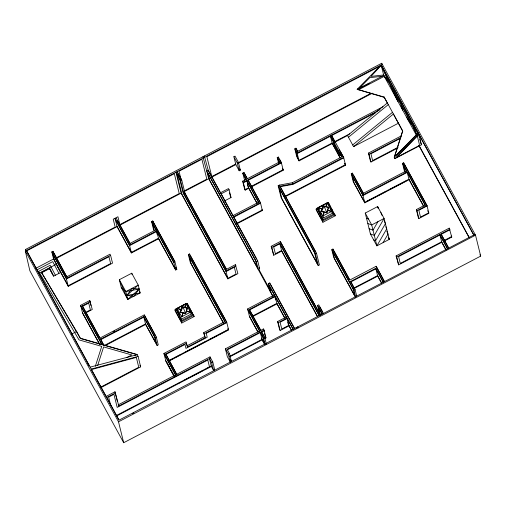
<?xml version="1.0" encoding="UTF-8"?>
<svg xmlns="http://www.w3.org/2000/svg" width="506" height="506" viewBox="0 0 506 506"><rect width="100%" height="100%" fill="white"/><g stroke="black" fill="none" stroke-linecap="round" stroke-linejoin="round"><path stroke-width="0.76" d="M95.305 366.357L101.731 346.376L78.993 339.887L38.671 271.305L50.183 265.289L55.394 275.239M97.69 365.421L103.635 346.92L131.819 354.965L126.936 357.521M190.964 313.796L190.553 312.139L186.512 310.981L185.664 313.606L182.97 312.834L181.762 317.028L177.132 308.546L181.18 309.697L181.894 306.554L187.29 308.097L186.575 311.241L190.617 312.398L185.923 303.651L177.068 308.28L177.65 310.633M183.033 313.094L180.332 312.322L180.971 310.355M181.762 317.028L182.97 312.834M185.923 303.651L184.722 307.85L185.987 303.916M323.264 217.656L322.853 215.999L324.118 212.065L326.819 212.836L328.445 207.333L324.251 206.568L323.049 205.79L321.361 211.034L321.487 211.559L324.188 212.33L322.917 216.264L318.287 207.776L322.335 208.934L323.049 205.79L328.445 207.333L327.73 210.477L331.772 211.635L327.078 202.887L318.223 207.517L318.805 209.87M321.702 210.901L322.12 209.592M325.813 206.821L327.078 202.887M326.085 206.429L327.142 203.146M326.819 212.836L327.66 210.218L331.708 211.375L332.119 213.026M418.936 134.488L473.901 235.214L381.163 64.977L357.185 89.322L384.155 97.038L402.681 130.978L394.231 157.208L394.92 158.65L421.479 144.767L418.81 133.97L394.92 158.65M394.56 156.797L402.681 130.978M377.912 221.698L373.011 230.167L369.114 228.737M383.093 242.608L387.994 234.139L386.824 231.261M418.209 132.863L394.231 157.208L394.832 158.308M396.83 154.817L418.272 133.129L413.041 126.291L416.887 134.672M359.355 88.189L369.804 77.627L382.062 76.317M127.765 299.425L125.83 291.582L119.346 279.698L127.765 299.425L139.194 289.021L132.022 288.344L126.797 295.504L133.964 296.181L139.194 289.021L125.83 291.582L121.282 287.541L119.346 279.698L131.743 273.221L138.22 285.099L140.162 292.942L127.765 299.425L121.282 287.541M334.763 142.218L347.54 135.538L387.368 102.914M348.463 137.234L388.292 104.609M352.669 144.937L392.492 112.307M347.54 135.538L353.593 146.632L393.421 114.008L402.763 131.32M25.585 249.433L381.714 63.275L475.526 235.195L480.7 256.106L123.685 442.725L29.873 270.805L25.3 250.995L26.185 250.533L25.585 249.433L25.945 250.881M379.968 66.197L206.859 156.683L211.774 176.55L235.682 164.052M181.743 180.13L184.975 193.197L226.511 269.312L235.366 264.689L237.909 273.632L227.902 278.863L225.961 271.02L183.823 193.798L180.591 180.731L181.743 180.13L177.113 171.642L177.48 173.134M475.064 234.348L119.062 420.106L26.451 250.394L381.163 64.977L383.75 75.438L357.185 89.322L384.244 97.373L387.451 103.249M357.274 89.663L364.263 86.007M365.661 85.274L369.159 83.446M358.634 89.733L384.25 76.343L389.582 83.522L397.065 99.834M53.762 259.736L51.821 251.893L52.972 251.292L66.994 277.269L54.028 253.512M131.427 252.949L129.485 245.106L156.67 230.894L158.612 238.737L131.427 252.949L117.069 226.644L115.134 218.801L116.285 218.2L130.036 243.399L156.069 229.794M233.873 156.733L235.024 156.133L238.408 162.337L240.35 170.18L239.199 170.781L235.815 164.576L233.873 156.733L237.257 162.938L239.199 170.781M35.597 268.401L53.579 259.002L60.707 272.462L53.623 276.168L49.341 267.914L53.623 276.168M237.257 162.938L238.408 162.337M56.172 257.883L115.172 227.042L113.23 219.206L117.923 216.751L119.865 224.594L179.238 193.558L174.317 173.691L26.578 250.919L89.119 365.528L87.842 363.548M183.925 191.104L206.815 179.143L201.9 159.276L179.01 171.237L181.091 179.643M238.231 162.717L370.854 93.395M56.311 258.402L117.069 226.644M119.625 225.309L181.135 193.153L175.961 172.242L180.591 180.731M184.374 191.464L209.25 178.46M211.521 177.271L235.815 164.576M238.358 163.242L372.378 93.186M36.894 269.907L52.738 261.627L58.936 273.392M183.823 193.798L184.975 193.197M38.418 273.62L56.425 264.208M136.316 354.485L80.435 338.501L41.435 272.342L49.405 268.174L52.814 274.688M41.309 272.936L49.518 268.648M244.626 180.44L242.817 173.122L243.968 172.521L247.352 178.726L279.54 161.901L277.225 157.657L278.376 157.056L281.292 162.401L283.233 170.244L251.292 186.942M154.279 230.806L153.514 229.401L151.579 221.565L152.73 220.958L174.886 261.57L176.828 269.413L175.677 270.014L158.612 238.737M341.866 156.828L330.323 135.678L332.265 143.521L299.059 160.876L296.744 156.639L294.802 148.796L295.953 148.195L297.667 151.332L382.979 106.741M245.201 190.123L243.26 182.28L246.801 180.433L248.743 188.27L245.201 190.123L244.6 189.023L242.659 181.18L246.201 179.326L242.817 173.122M299.059 160.876L297.123 153.04L380.057 109.682M375.42 112.699L331.607 135.602L334.46 141.541M204.354 155.981L208.32 170.68L220.654 193.273L220.521 192.748L228.491 188.586L229.091 189.687L221.122 193.855L233.121 216.119M256.536 259.028L233.721 217.226L260.552 203.203L247.953 179.826L281.292 162.401M243.392 182.805L246.934 180.952L258.8 202.697L246.801 180.433M248.085 180.351L281.418 162.926L279.432 159.276M66.862 276.75L109.985 254.208L110.586 255.309L112.528 263.152L68.253 286.295L57.051 265.764M68.253 286.295L66.318 278.452L110.586 255.309M334.643 141.693L349.633 133.856M245.075 189.598L248.61 187.751L257.143 203.38M251.153 186.423L283.101 169.719L282.437 168.504M224.392 201.002L231.033 197.53L229.091 189.687M279.318 185.114L316.49 253.234L319.4 264.992L318.249 265.593L281.07 197.46L278.167 185.715L279.318 185.114L292.367 182.698L341.999 156.759M353.593 146.632L398.627 123.091M315.693 252.058L279.919 186.214L292.98 183.817L343.625 157.347L331.474 135.077L331.98 137.113M232.988 215.6L258.667 202.179M247.953 179.826L260.419 202.678L233.595 216.701L233.721 217.226M284.796 196.366L345.44 164.665L344.7 163.318M397.267 148.277L370.98 162.015L370.379 160.914L368.438 153.071L401.637 135.716M284.922 196.885L345.566 165.19L343.625 157.347M236.776 223.304L262.234 209.996M370.98 162.015L369.038 154.178L400.86 137.543M99.473 344.131L82.567 313.151L80.625 305.308L89.745 300.539L92.288 309.489L85.647 312.955M236.909 223.823L262.361 210.521L260.419 202.678M400.625 138.258L370.936 153.773L372.618 160.566L398.165 147.214M100.106 338.577L82.51 306.332L82.383 305.807L90.353 301.646M82.51 306.332L88.708 303.094L90.391 309.887L85.571 312.411M175.677 270.014L173.735 262.178L174.886 261.57M223.462 323.176L190.288 262.38L188.346 254.537L189.497 253.936L226.675 322.069L228.617 329.912L169.042 361.056M125.83 291.582L138.22 285.099L126.797 295.504L140.162 292.942L139.441 291.62M364.807 202.843L353.201 181.572L351.259 173.729L352.41 173.128L363.416 193.298L406.539 170.756L402.51 163.375L403.661 162.774L426.95 205.455L428.892 213.298L418.886 218.529L418.285 217.422L416.343 209.585L425.198 204.955L407.14 171.863L362.865 195L364.807 202.843L409.082 179.7L407.14 171.863M394.629 155.981L396.71 154.887M71.352 334.226L76.665 331.449L80.435 338.501M317.135 208.175L327.762 202.621L333.315 212.805L333.637 214.114L323.011 219.667L317.135 208.175L323.011 219.667M327.129 203.336L328.502 202.615L335.301 215.771L322.904 222.254L316.427 210.369L316.111 209.098L318.173 208.017M321.62 206.214L325.061 204.418M322.853 215.999L331.708 211.375M322.689 218.358L333.315 212.805M273.733 255.233L271.792 247.39L279.761 243.228L281.697 251.065L273.733 255.233L271.191 246.289L280.305 241.52L320.102 314.454M225.961 271.02L235.967 265.789M322.904 222.254L322.594 220.977L334.985 214.5M103.913 345.56L100.58 339.159L143.698 316.617L145.639 324.46L157.107 345.478L158.258 344.877L156.322 337.034L144.248 314.915L99.973 338.059L82.383 305.807M113.249 331.708L114.634 330.987M100.707 339.684L143.831 317.142L154.374 336.465L156.057 343.258L145.513 323.935L104.476 345.389M367.027 201.356L373.314 198.067M374.712 197.34L376.11 196.606M377.508 195.879L385.888 191.496M390.082 189.307L398.462 184.924M399.86 184.197L406.147 180.908M256.289 261.627L257.706 260.887L208.194 170.155L206.777 170.895L256.289 261.627L258.231 269.47L259.648 268.73L257.706 260.887M105.299 345.547L145.639 324.46M175.98 308.945L186.606 303.385L192.16 313.568L192.482 314.877L181.856 320.431L175.98 308.945L181.856 320.431M182.527 305.902L187.353 303.385L194.146 316.541L181.755 323.018L175.272 311.139L174.956 309.862L176.335 309.141M365.237 213.058L377.628 206.575L384.111 218.459L389.291 239.37L376.894 245.846L370.411 233.968L365.237 213.058L371.714 224.936L376.894 245.846L386.698 228.914L385.825 226.751M181.698 316.769L190.553 312.139M181.534 319.122L192.16 313.568M181.755 323.018L181.439 321.74L193.836 315.263M318.249 265.593L315.339 253.835L316.49 253.234M157.107 345.478L155.171 337.635L156.322 337.034M355.528 297.42L333.745 257.497L331.803 249.654L332.954 249.053L349.855 280.027L376.154 266.276L384.345 281.292M270.267 291.532L268.325 283.695L269.742 282.955L294.815 328.9M134.931 355.522L137.006 354.44L138.075 356.388L140.662 366.844L101.232 387.457M418.886 218.529L416.944 210.686L426.95 205.455M257.813 331.904L249.559 316.775L247.617 308.938L274.448 294.909M174.209 376.508L165.892 361.259L163.95 353.422L186.018 341.885L187.606 346.926L205.309 337.666L203.728 332.625L224.917 321.55L188.346 254.537M100.441 387.28L138.758 367.248L136.329 357.419L91.339 369.601L91.213 369.076L138.075 356.388M249.875 311.468L249.369 309.438L275.049 296.016L276.991 303.859L284.714 318.015M165.715 353.941L176.917 374.756L165.715 353.941L186.632 343.005M204.342 333.745L226.675 322.069M165.841 354.459L184.994 344.453L185.961 348.375L207.213 337.262L206.239 333.34L226.808 322.594L190.553 256.156M203.728 332.625L204.702 336.547L186.992 345.807L187.606 346.926M252.57 316.029L276.864 303.334L284.954 318.166M252.703 316.554L276.991 303.859M168.909 360.531L228.491 329.387M169.833 360.291L173.305 358.476M174.696 357.748L180.946 354.478M184.424 352.663L185.816 351.936M187.201 351.215L195.544 346.85M196.929 346.129L205.272 341.765M209.44 339.589L212.918 337.774M214.304 337.047L217.782 335.231M219.168 334.504L227.51 330.146M106.127 396.413L114.982 391.783L118.821 405.957L209.446 358.583L211.622 362.574L213.564 370.411L214.715 369.81L212.773 361.973L209.996 356.882L176.79 374.238M115.583 392.884L106.728 397.514L118.815 419.948M398.646 264.859L396.704 257.016L439.828 234.48L441.77 242.323L398.646 264.859L396.103 255.916L449.233 228.143L451.776 237.093L444.281 241.008M448.518 247.978L440.979 233.88L449.834 229.25M354.327 288.502L350.626 281.437L375.768 268.288L383.206 281.912M441.105 234.398L449.96 229.768M350.759 281.975L375.907 268.831L383.447 282.658M163.95 353.422L175.639 374.838L118.214 404.851L118.821 405.957M265.201 344.662L263.613 338.248L260.223 332.037L227.156 349.33L229.471 353.567L231.413 361.41L230.262 362.011L227.339 356.667L225.404 348.824L259.622 330.937L247.617 308.938M280.141 330.488L278.199 322.645L287.054 318.015L288.996 325.858L280.141 330.488L279.54 329.381L277.598 321.538L286.453 316.914L286.579 317.433L275.182 296.535L249.502 309.963L260.906 330.854L260.773 330.336L263.43 328.944L264.031 330.051L265.973 337.888L264.644 338.584M263.968 336.471L261.374 331.436L264.031 330.051M261.507 331.961L264.164 330.57M320.115 315.586L317.597 305.422L318.748 304.821L323.378 313.309M444.154 240.483L451.643 236.568M353.833 288.022L377.584 275.606L381.733 283.215M211.622 362.574L212.773 361.973M230.262 362.011L228.32 354.168L229.471 353.567M353.96 288.546L377.71 276.131L375.768 268.288M355.554 296.68L353.966 290.267L355.117 289.666L350.626 281.437M263.613 338.248L264.764 337.641L261.374 331.436M116.348 415.515L209.484 366.831L207.802 360.032L117.177 407.406L113.945 394.332L108.632 397.115L110.713 405.515M229.654 356.287L262.038 339.362L264.499 343.865L262.816 337.072L260.356 332.562L227.283 349.848L227.156 349.33M288.869 325.333L281.785 329.039L280.103 322.24L287.187 318.54L293.164 329.495M179.004 383.023L180.395 382.296M183.874 380.48L190.136 377.204M191.527 376.477L202.659 370.658M206.138 368.842L211.704 365.933M116.81 415.862L211.388 366.426L209.446 358.583M229.781 356.806L262.165 339.88L260.223 332.037M132.458 413.693L133.856 412.966M123.685 442.725L118.512 421.814L475.526 235.195M90.144 367.128L137.069 354.7M280.052 186.739L293.107 184.342L343.757 157.866L340.614 152.116L340.936 153.419M323.113 206.05L325.137 206.631M318.223 207.517L322.271 208.674M182.634 307.009L183.982 307.395M177.068 308.28L181.116 309.438M80.372 338.236L137.006 354.44M366.527 218.282L368.476 218.997M367.824 223.513L371.714 224.936L384.111 218.459L374.307 235.391L370.411 233.968M373.649 239.907L375.597 240.622L385.408 223.684L384.275 220.894M407.659 119.252L412.668 125.798L416.836 134.855M406.438 117.012L411.808 124.141L401.505 105.261L402.738 110.226M417.747 132.015L412.377 124.893L401.378 104.736L400.151 99.771M88.246 364.573L89.069 365.851M382.479 67.671L399.354 98.594M400.278 100.296L417.178 131.269M383.75 75.438L416.628 135.684M421.479 144.767L420.733 143.059M479.941 254.72L480.7 256.106M418.892 145.26L469.397 237.814M419.019 145.779L469.151 237.649M451.175 235.986L451.776 237.093M404.711 164.994L427.077 205.98L418.841 210.281L420.524 217.08L428.759 212.773L427.646 210.724M440.979 233.88L448.86 248.326M406.666 171.281L403.56 165.595L405.059 171.635M425.325 205.48L407.267 172.382L362.998 195.525L352.315 175.949L353.998 182.742L364.674 202.324L408.949 179.181L423.623 206.069M439.828 234.48L447.709 248.927M447.367 248.579L439.954 234.999L398.608 256.618L400.29 263.411L441.637 241.798L446.083 249.945M405.179 172.559L404.446 171.218L402.51 163.375M408.943 179.447L423.377 205.904M441.77 242.323L445.9 249.888M416.343 209.585L416.944 210.686M368.438 153.071L369.038 154.178M388.21 237.39L389.291 239.37L388.412 237.206M353.466 175.348L363.542 193.823M351.259 173.729L362.865 195M396.103 255.916L396.704 257.016M341.632 156.689L339.463 152.717L340.114 155.329L333.631 143.451L332.98 140.839L330.456 136.203L297.25 153.558L295.858 151.016L297.541 157.809L298.932 160.358L332.138 143.002L340.323 158.005M344.833 163.836L345.566 165.19M332.265 143.521L340.083 157.847M384.212 281.336L376.154 266.276M377.71 276.131L381.429 282.943M329.178 204.55L329.899 205.872M331.702 209.174L332.423 210.49M334.219 213.791L335.301 215.771M330.677 208.681L331.417 210.041M332.157 211.394L333.637 214.114M296.427 149.346L297.8 151.857M294.802 148.796L297.123 153.04M319.52 211.173L321.297 214.436M316.111 209.098L322.594 220.977M349.614 279.869L334.011 251.273L334.384 252.785M331.803 249.654L353.966 290.267M292.367 182.698L292.98 183.817M279.666 162.426L278.281 159.877L279.027 162.9M282.765 169.396L283.233 170.244M278.167 185.715L315.339 253.835M317.192 263.373L281.874 198.649L279.223 187.935L314.549 252.684L317.325 263.898M319.805 307.041L322.581 312.132M317.597 305.422L322.227 313.91M247.105 178.561L243.968 172.521M319.267 313.201L280.305 241.52M242.943 173.647L246.327 179.851M239.597 168.802L240.35 170.18M261.899 209.667L262.361 210.521M279.761 243.228L319.324 315.731M319.235 315.858L279.888 243.747L273.689 246.985L275.372 253.784L281.57 250.546L317.692 316.743M248.743 188.27L256.903 203.222M281.697 251.065L317.445 316.573M242.659 181.18L243.26 182.28M271.191 246.289L271.792 247.39M230.432 196.423L231.033 197.53M297.566 326.8L298.167 327.901M202.938 156.721L208.719 178.738L272.785 296.155M296.149 327.54L296.75 328.641M270.799 285.175L294.391 328.4M268.325 283.695L293.404 329.653M274.575 295.434L269.382 285.915L271.064 292.708L272.917 296.111M258.889 267.351L259.648 268.73M258.762 269.192L270.419 290.57M288.262 324.232L291.481 330.127M288.996 325.858L291.235 329.963M277.598 321.538L278.199 322.645M180.946 178.953L178.169 173.862L178.542 175.392M265.372 336.787L265.973 337.888M249.369 309.438L260.773 330.336M184.557 192.71L226.264 269.148M247.75 309.457L259.755 331.462M249.433 316.256L258.06 332.069M262.165 339.88L264.423 344.017M181.135 193.153L227.902 278.863M225.043 322.075L189.402 256.757L191.085 263.556L223.348 322.683M227.864 328.533L228.617 329.912M225.404 348.824L228.32 354.168M230.42 359.595L231.413 361.41M152.856 221.483L174.089 260.4L174.462 261.912M151.579 221.565L173.735 262.178M156.196 230.319L152.629 223.785L154.311 230.578M173.868 262.696L156.797 231.419L129.618 245.631L115.26 219.326M175.702 267.351L176.828 269.413M175.55 269.496L158.479 238.218L131.294 252.424L116.943 226.119M188.03 305.32L188.744 306.636M189.465 307.958L192.35 313.239M193.071 314.561L194.146 316.541M204.702 336.547L205.309 337.666M186.929 304.694L187.669 306.054M189.522 309.444L192.482 314.877M211.388 366.426L213.564 370.411M178.365 311.943L179.788 314.549M174.956 309.862L181.439 321.74M117.341 220.42L130.162 243.924M115.134 218.801L129.485 245.106M155.525 335.864L144.248 314.915M143.698 316.617L155.171 337.635M164.083 353.941L175.765 375.357L175.639 374.838M166.771 362.245L169.725 367.653M170.459 369.007L173.786 375.098M165.766 360.74L174.058 375.939M139.947 365.547L140.662 366.844M100.58 339.159L103.945 345.332M51.821 251.893L66.318 278.452M80.625 305.308L102.041 344.548M80.758 305.833L101.63 344.086M82.44 312.626L99.587 344.048M91.339 369.601L105.887 396.249M25.3 250.995L118.512 421.814M381.625 65.831L389.702 83.338L400.455 103.041L399.221 98.075M398.083 101.706L390.278 84.685L400.581 103.566L401.808 108.531M380.873 212.52L382.005 215.309M378.507 208.738L377.628 206.575L378.001 208.074M449.233 228.143L449.758 230.287M418.652 134.653L419.404 137.708M419.784 139.239L420.543 142.294M381.714 63.275L382.081 64.768M403.661 162.774L404.186 164.912M384.155 97.038L384.244 97.373M352.41 173.128L352.764 174.551M339.918 151.332L339.596 150.023L338.444 150.63L339.058 153.109L334.428 144.627L333.808 142.142M355.098 289.634L356.705 296.08M328.502 202.615L328.818 203.893M327.762 202.621L328.084 203.931M332.954 249.053L333.309 250.476M295.953 148.195L296.086 148.713M321.81 314.264L321.43 312.733L318.654 307.642L320.627 315.63M278.376 157.056L278.724 158.479M277.225 157.657L278.635 163.362M287.705 321.968L288.395 324.751M247.263 183.627L248.01 186.644M274.954 296.946L275.7 299.963M269.742 282.955L270.096 284.378M263.43 328.944L264.107 331.664M264.467 333.131L265.188 336.054M229.547 192.862L230.255 195.714M264.764 337.641L266.352 344.061M261.438 338.255L261.564 338.78M235.366 264.689L235.72 266.112M189.497 253.936L189.851 255.359M209.996 356.882L210.344 358.305M187.353 303.385L187.669 304.656M185.664 313.606L183.102 307.338L181.894 306.554L180.332 312.322M186.505 343.846L186.828 345.149M156.569 231.824L157.315 234.847M152.73 220.958L153.229 222.994M131.743 273.221L132.066 274.53M114.982 391.783L115.343 393.238M115.703 394.686L117.316 401.22M89.745 300.539L90.985 305.529M76.729 331.708L41.435 272.342M52.972 251.292L53.516 253.487M187.29 308.097L185.601 313.34L180.206 311.797L183.102 307.338L187.29 308.097M324.251 206.568L321.361 211.034L326.756 212.577L324.251 206.568M381.227 65.242L371.006 76.406L383.637 74.977L388.652 81.592L381.227 65.242M417.342 136.114L396.603 157.385L419.626 145.349L417.342 136.114M108.948 256.757L66.444 278.977L52.877 254.113L54.376 260.179L68.127 285.77L110.631 263.556L108.948 256.757M234.329 267.238L226.093 271.539L183.027 192.622L179.794 179.554L177.018 174.462L181.932 194.329L227.77 278.338L236.005 274.031L234.329 267.238M353.169 289.09L332.859 251.874L334.542 258.674L354.851 295.89L353.169 289.09M255.492 260.457L207.833 173.115L209.516 179.915L257.174 267.25L255.492 260.457"/></g></svg>
